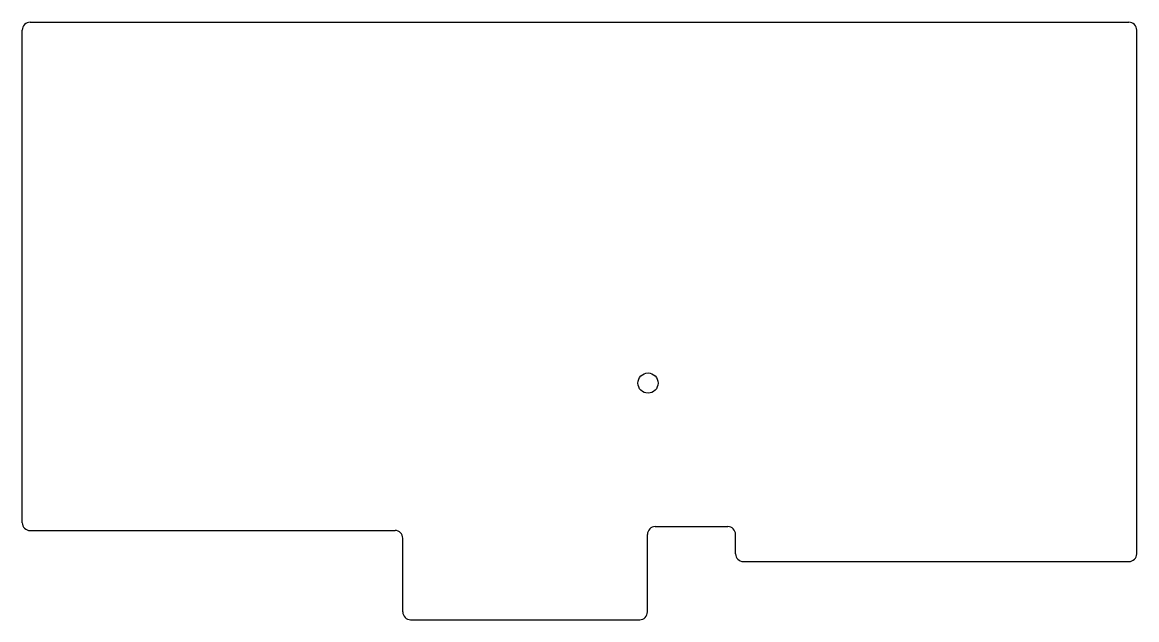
# Model space of a CAD drawing. Extents: x 144 to 431, y 151 to 305.
import ezdxf

# ---------------------------------------------------------------- set-up
doc = ezdxf.new("R2010")
doc.units = 0
doc.layers.add('KEEPOUTLAYER', color=6, linetype='CONTINUOUS')

msp = doc.modelspace()

# ---------------------------------------------------------------- linework, layer by layer
at = {"layer": 'KEEPOUTLAYER'}
for p, q in [((145.77, 304.53), (428.77, 304.53)), ((143.77, 175.53), (143.77, 302.53)), ((430.77, 167.53), (430.77, 302.53)), ((145.77, 173.53), (239.77, 173.53)), ((304.77, 152.53), (304.77, 172.53)), ((306.77, 174.53), (325.47, 174.53)), ((327.47, 167.53), (327.47, 172.53)), ((241.77, 152.53), (241.77, 171.53)), ((329.47, 165.53), (428.77, 165.53)), ((243.77, 150.53), (302.77, 150.53))]:
    msp.add_line(p, q, dxfattribs=at)
msp.add_circle((304.92, 211.53), 2.6, dxfattribs=at)
for centre, start, end in [((145.77, 302.53), 90, 180), ((428.77, 302.53), 0, 90), ((145.77, 175.53), 180, 270), ((239.77, 171.53), 0, 90), ((306.77, 172.53), 90, 180), ((325.47, 172.53), 0, 90), ((329.47, 167.53), 180, 270), ((428.77, 167.53), 270, 0), ((243.77, 152.53), 180, 270), ((302.77, 152.53), 270, 0)]:
    msp.add_arc(centre, 2, start, end, dxfattribs=at)

doc.saveas('drawing.dxf')
